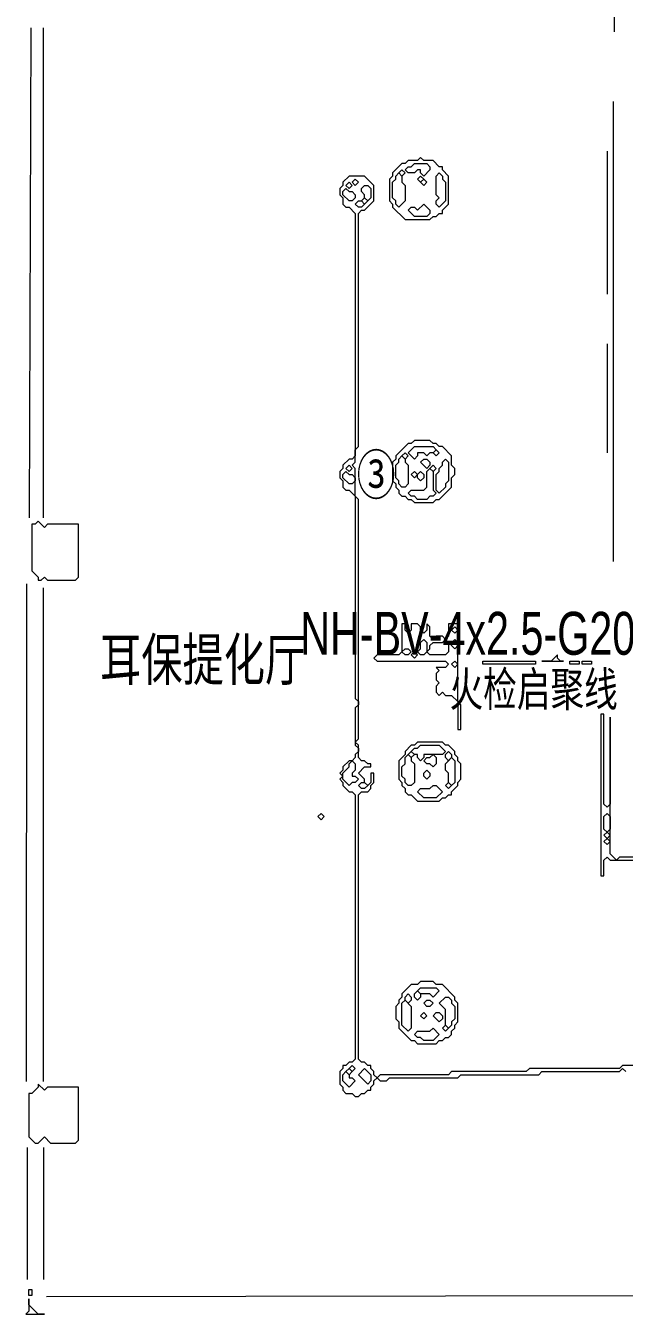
# Model space of a CAD drawing. Extents: x 10 to 1972, y 10 to 1395.
# Drawn here: x 324 to 516.5, y 444 to 858.3 of the extents above; entities that cross this region are included whole.
import ezdxf

# ---------------------------------------------------------------- set-up
doc = ezdxf.new("R2010")
doc.units = 0
for name, color, linetype, lineweight in [('OCR_TEXT', 6, 'Continuous', 0), ('TRACE_CURVE', 6, 'Continuous', 0), ('TRACE_STRAIGHT', 5, 'Continuous', 0), ('TRACE_TEXT_SYMBOL', 6, 'Continuous', 0)]:
    doc.layers.add(name, color=color, linetype=linetype, lineweight=lineweight)
doc.styles.add('wqy-unicode', font='wqy-unicode.lff')

msp = doc.modelspace()

# ---------------------------------------------------------------- linework, layer by layer
at = {"layer": 'TRACE_CURVE', "color": 6}
for points in [[(428, 810), (426, 808), (426, 807), (425, 806), (425, 804), (426, 803), (426, 801), (427, 800), (428, 800), (430, 798), (430, 720), (429, 719), (428, 719), (426, 717), (426, 716), (425, 715), (425, 713), (426, 712), (426, 710), (427, 709), (428, 709), (430, 707), (430, 642), (431, 641), (431, 640), (430, 639), (430, 627), (431, 626), (431, 625), (430, 624), (430, 623), (429, 622), (428, 622), (426, 620), (426, 619), (425, 618), (426, 617), (425, 616), (426, 615), (426, 614), (428, 612), (429, 612), (430, 611), (430, 526), (429, 525), (428, 525), (427, 524), (426, 524), (426, 523), (425, 522), (425, 518), (426, 517), (426, 516), (427, 515), (429, 515), (430, 514), (431, 514), (432, 515), (433, 515), (434, 516), (435, 516), (435, 517), (436, 518), (436, 519)], [(432, 799), (433, 799), (436, 802), (436, 807), (433, 810), (428, 810)], [(522, 524), (516, 524), (515, 523), (486, 523), (485, 522), (461, 522), (460, 521), (438, 521), (437, 520), (436, 521), (436, 522), (435, 523), (435, 524), (434, 524), (433, 525), (432, 525), (431, 526), (431, 611), (432, 612), (434, 612), (435, 613), (435, 614), (436, 615), (436, 618), (435, 618), (435, 615), (434, 614), (433, 615), (433, 616), (431, 618), (433, 620), (435, 620), (435, 621), (434, 621), (433, 622), (432, 622), (431, 623), (431, 627), (430, 628), (431, 629), (431, 706), (430, 707), (430, 716), (429, 717), (430, 718), (430, 722), (431, 723), (431, 798), (432, 799)], [(436, 519), (437, 520), (438, 519), (440, 519), (441, 520), (463, 520), (464, 521), (489, 521), (490, 522), (515, 522), (516, 523), (517, 522)]]:
    msp.add_lwpolyline(points, dxfattribs=at)
for points in [[(427, 807), (428, 808), (429, 807), (428, 806)], [(429, 808), (430, 809), (431, 808), (430, 807)], [(426, 805), (427, 806), (428, 805), (429, 805), (430, 804), (430, 803), (429, 802), (428, 802), (426, 804)], [(432, 806), (433, 807), (434, 807), (435, 806), (435, 803), (434, 802), (433, 803), (433, 804), (432, 805)], [(430, 801), (431, 802), (432, 802), (433, 801), (432, 800), (431, 800)], [(432, 802), (433, 803), (434, 802), (433, 801)], [(427, 716), (428, 717), (429, 716), (428, 715)], [(426, 714), (427, 715), (428, 714), (429, 714), (430, 713), (430, 712), (429, 711), (428, 711), (426, 713)], [(428, 621), (429, 622), (430, 621), (430, 619), (429, 618), (429, 617), (430, 617), (431, 616), (430, 615), (429, 615), (428, 614), (426, 616), (426, 618), (428, 620)], [(431, 614), (432, 615), (433, 615), (434, 614), (433, 613), (432, 613)], [(427, 522), (428, 523), (429, 522), (428, 521)], [(428, 523), (429, 524), (430, 523), (429, 522)], [(433, 523), (435, 521), (435, 519), (434, 518), (431, 521)], [(426, 521), (427, 522), (428, 521), (428, 520), (429, 520), (430, 519), (428, 517), (426, 519)]]:
    msp.add_lwpolyline(points, close=True, dxfattribs=at)
at = {"layer": 'TRACE_STRAIGHT', "color": 5}
for p, q in [((513.12, 880.12), (513.32, 856.37)), ((325.2, 700.12), (325.76, 857.62)), ((329.7, 700.12), (329.72, 857.63)), ((513, 834), (513, 686)), ((511, 818), (511, 772)), ((511, 756), (511, 721)), ((324.25, 518.88), (324.38, 678.88)), ((329.7, 518.88), (329.71, 677.63)), ((324.57, 455.12), (324.57, 497.62)), ((329.69, 497.62), (329.69, 455.12)), ((330.63, 449.68), (523.13, 449.99))]:
    msp.add_line(p, q, dxfattribs=at)
at = {"layer": 'TRACE_TEXT_SYMBOL', "color": 6}
for points in [[(451, 816), (450, 815), (447, 815), (446, 814), (445, 814), (442, 811), (442, 810), (441, 809), (441, 802), (442, 801), (442, 800), (446, 796), (454, 796), (455, 797), (456, 797), (457, 798), (458, 798), (458, 799), (460, 801), (460, 810), (458, 812), (458, 813), (457, 813), (455, 815), (452, 815)], [(448, 813), (449, 814), (453, 814), (454, 813), (454, 812), (452, 810), (451, 811), (451, 812), (450, 812), (449, 811), (447, 811), (446, 812), (447, 813)], [(443, 810), (444, 811), (445, 810), (445, 808), (446, 807), (446, 802), (444, 800), (443, 801), (443, 802), (442, 803), (442, 808), (443, 809)], [(444, 811), (445, 812), (446, 811), (445, 810)], [(450, 809), (451, 810), (452, 809), (451, 808)], [(451, 808), (452, 809), (453, 808), (452, 807)], [(456, 810), (457, 811), (458, 810), (458, 809), (459, 808), (459, 802), (457, 800), (456, 801), (456, 802), (457, 803), (456, 804)], [(452, 801), (454, 799), (454, 798), (453, 797), (449, 797), (447, 799), (448, 800), (449, 800), (450, 799)], [(449, 725), (448, 724), (447, 724), (443, 720), (443, 719), (442, 718), (442, 712), (443, 711), (443, 710), (444, 709), (444, 708), (445, 707), (446, 707), (447, 706), (448, 706), (449, 705), (455, 705), (456, 706), (457, 706), (461, 710), (461, 713), (462, 714), (462, 716), (461, 717), (461, 720), (458, 723), (457, 723), (456, 724), (455, 724), (454, 725)], [(445, 720), (446, 721), (447, 720), (446, 719)], [(449, 723), (455, 723), (456, 722), (455, 721), (454, 721), (453, 720), (452, 721), (450, 721), (450, 720), (449, 719), (447, 721)], [(455, 721), (456, 722), (457, 721), (456, 720)], [(444, 719), (445, 720), (446, 719), (446, 718), (447, 717), (447, 711), (446, 710), (445, 710), (444, 711), (444, 712), (443, 713), (443, 717), (444, 718)], [(451, 718), (452, 719), (453, 719), (454, 718), (454, 717), (453, 716)], [(454, 716), (455, 717), (456, 716), (455, 715)], [(458, 718), (459, 719), (460, 718), (460, 712), (459, 711), (459, 710), (457, 708), (456, 709), (456, 714), (457, 715), (457, 716), (458, 717)], [(453, 715), (454, 716), (455, 715), (455, 709), (456, 708), (455, 707), (454, 707), (453, 706), (450, 706), (449, 707), (448, 707), (447, 708), (448, 709), (452, 709), (453, 710)], [(448, 714), (449, 715), (450, 714), (449, 713)], [(450, 714), (451, 715), (452, 714), (452, 713), (451, 712), (450, 713)], [(328, 699), (327, 698), (326, 698), (326, 683), (328, 681), (328, 680), (329, 680), (330, 681), (331, 680), (340, 680), (341, 681), (341, 698), (331, 698), (330, 697)], [(445, 666), (445, 657), (444, 656), (437, 656), (436, 655), (437, 654), (459, 654), (460, 653), (459, 652), (456, 652), (457, 651), (456, 650), (456, 648), (457, 647), (456, 646), (456, 644), (457, 643), (458, 644), (459, 643), (461, 643), (463, 641), (463, 632), (464, 632), (464, 640), (463, 641), (463, 666), (460, 666), (460, 662), (459, 661), (458, 662), (456, 662), (455, 661), (454, 662), (454, 665), (453, 666), (453, 664), (452, 663), (451, 664), (451, 665), (450, 666), (448, 666), (448, 664), (447, 663), (446, 664), (446, 666)], [(461, 664), (462, 665), (463, 664), (462, 663)], [(451, 660), (452, 661), (453, 660), (453, 657), (452, 656), (451, 656), (450, 657), (451, 658)], [(458, 660), (459, 661), (460, 660), (460, 657), (459, 656), (454, 656), (453, 657), (454, 658), (454, 659), (455, 660)], [(461, 660), (462, 661), (463, 660), (463, 659), (462, 658), (461, 659)], [(445, 657), (446, 658), (447, 658), (448, 657), (447, 656), (446, 656)], [(448, 656), (449, 657), (450, 656), (449, 655)], [(495, 656), (493, 654), (490, 654), (497, 654), (496, 654), (495, 655)], [(461, 653), (462, 654), (463, 653), (462, 652)], [(471, 654), (488, 654), (488, 653), (471, 653)], [(499, 654), (502, 654), (502, 653), (499, 653)], [(503, 654), (506, 654), (506, 653), (503, 653)], [(509, 637), (509, 585), (510, 585), (510, 590), (511, 591), (512, 590), (521, 590), (521, 591), (515, 591), (514, 590), (512, 592), (512, 636), (512, 608), (511, 607), (510, 608), (510, 637)], [(450, 628), (449, 627), (448, 627), (446, 625), (446, 624), (444, 622), (444, 616), (445, 615), (445, 614), (446, 613), (446, 612), (447, 611), (448, 611), (450, 609), (457, 609), (458, 610), (459, 610), (460, 611), (461, 611), (461, 612), (463, 614), (463, 615), (464, 616), (464, 621), (463, 622), (463, 623), (462, 624), (462, 625), (460, 627), (459, 627), (458, 628)], [(450, 626), (451, 627), (457, 627), (459, 625), (458, 624), (452, 624), (452, 623), (451, 622), (450, 623), (450, 624), (449, 624), (448, 625), (449, 626)], [(446, 623), (447, 624), (448, 623), (448, 622), (449, 621), (449, 615), (448, 614), (447, 614), (446, 615), (446, 616), (445, 617), (445, 620), (446, 621)], [(447, 624), (448, 625), (449, 624), (448, 623)], [(454, 623), (455, 624), (456, 623), (456, 621), (455, 620), (454, 621), (453, 621), (452, 622), (453, 623)], [(459, 624), (460, 625), (461, 624), (461, 623), (460, 622), (459, 623)], [(461, 623), (462, 622), (462, 615), (461, 614), (460, 615), (460, 618), (459, 619), (459, 621)], [(452, 618), (453, 619), (454, 618), (454, 617), (453, 616), (452, 617)], [(454, 613), (455, 614), (456, 614), (458, 612), (456, 610), (452, 610), (450, 612), (451, 613)], [(459, 614), (460, 615), (461, 614), (460, 613)], [(419, 605), (418, 604), (419, 603), (420, 604)], [(510, 604), (511, 605), (512, 604), (512, 600), (511, 599), (510, 600)], [(510, 598), (511, 599), (512, 598), (511, 597)], [(510, 596), (511, 597), (512, 596), (511, 595)], [(451, 551), (450, 550), (448, 550), (445, 547), (445, 546), (444, 545), (444, 544), (443, 543), (443, 539), (444, 538), (444, 536), (448, 532), (449, 532), (450, 531), (456, 531), (457, 532), (458, 532), (459, 533), (460, 533), (461, 534), (461, 535), (462, 536), (462, 537), (463, 538), (463, 544), (462, 545), (462, 546), (458, 550), (456, 550), (455, 551)], [(446, 546), (447, 547), (448, 546), (448, 545), (447, 544), (446, 545)], [(449, 547), (450, 548), (451, 547), (451, 546), (450, 545), (449, 546)], [(450, 548), (451, 549), (456, 549), (457, 548), (455, 546), (454, 547), (451, 547)], [(445, 544), (446, 545), (448, 543), (448, 536), (447, 535), (445, 537)], [(452, 544), (453, 545), (454, 545), (455, 544), (454, 543), (453, 543)], [(459, 546), (460, 546), (461, 545), (461, 544), (462, 543), (462, 539), (461, 538), (461, 537), (460, 536), (459, 537), (459, 542), (457, 544)], [(451, 540), (452, 541), (453, 540), (452, 539)], [(455, 540), (456, 541), (457, 541), (458, 540), (458, 539), (457, 538)], [(454, 535), (455, 536), (457, 534), (455, 532), (452, 532), (451, 533), (450, 533), (449, 534), (450, 535)], [(458, 536), (459, 537), (460, 536), (459, 535)], [(328, 518), (328, 517), (326, 515), (325, 515), (325, 501), (327, 499), (328, 499), (330, 501), (332, 499), (340, 499), (341, 500), (341, 517), (331, 517), (330, 516)], [(325, 452), (326, 452), (326, 450), (325, 450)], [(325, 449), (325, 445), (324, 444), (330, 444), (328, 444), (325, 447)]]:
    msp.add_lwpolyline(points, close=True, dxfattribs=at)

# ---------------------------------------------------------------- texts
at = {"layer": 'OCR_TEXT', "color": 6, "style": 'wqy-unicode', "width": 0.72}
for s, height, p in [('③', 12.78, (430.43, 707.55)), ('NH-BV-4x2.5-G20{WC', 13.7962, (412.28, 656.05)), ('耳保提化厅', 13.504, (347.9, 647.77)), ('火检启聚线', 11.024, (460.3, 639.51))]:
    msp.add_text(s, height=height, dxfattribs=at).set_placement(p)

doc.saveas('drawing.dxf')
